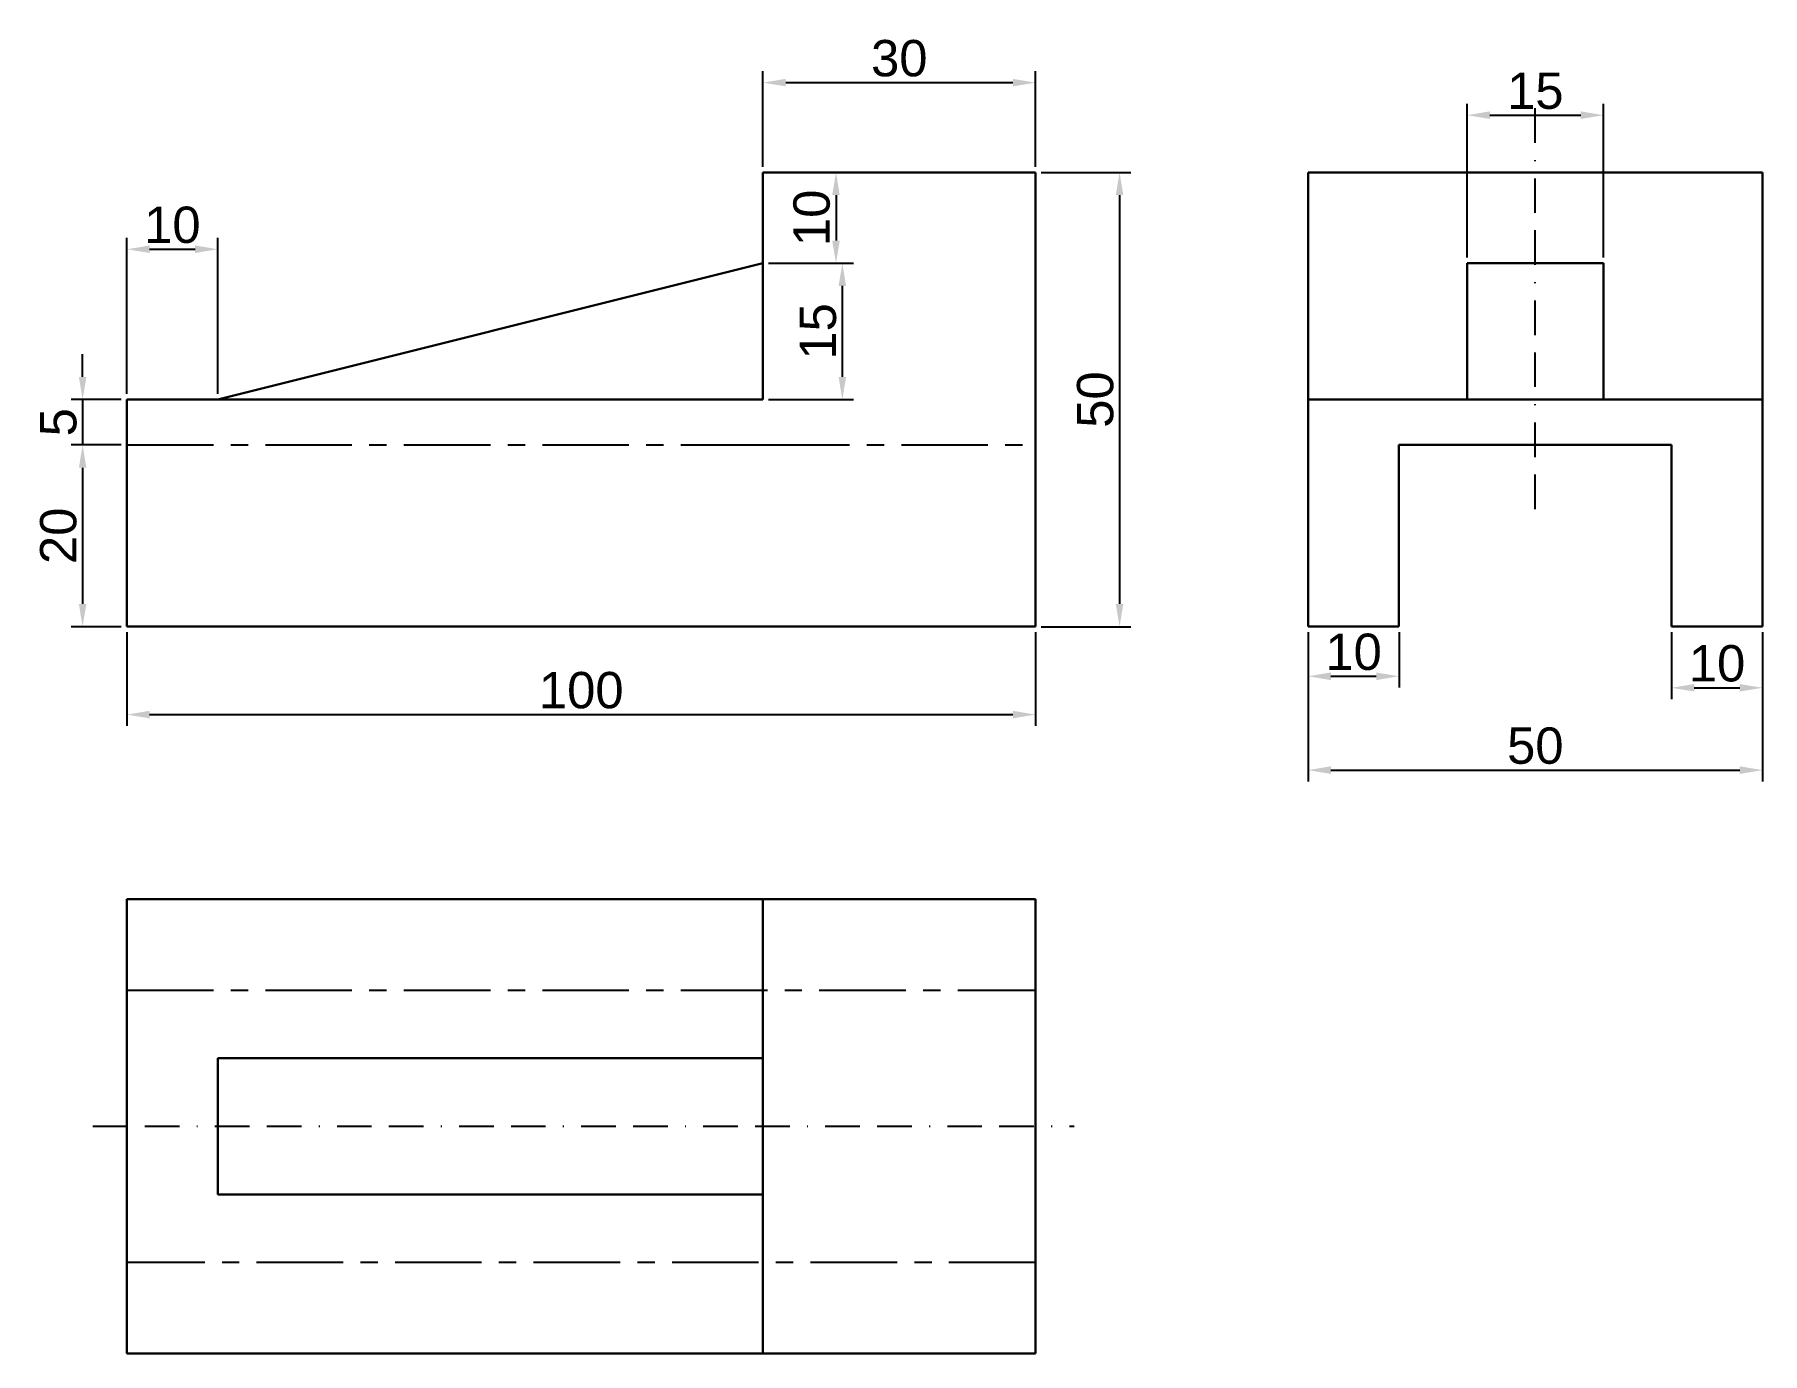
# Model space of a CAD drawing. Header units: millimetres. Extents: x 1931 to 2122, y 1852 to 1998.
import ezdxf

# ---------------------------------------------------------------- set-up
doc = ezdxf.new("R2010")
doc.units = ezdxf.units.MM
doc.header["$LTSCALE"] = 0.3
doc.linetypes.add('BORDER', pattern=[44.45, 12.7, -6.35, 12.7, -6.35, 0, -6.35])
doc.linetypes.add('CENTER', pattern=[50.8, 31.75, -6.35, 6.35, -6.35])
doc.styles.get("Standard").update_dxf_attribs({"font": 'arial.ttf'})
doc.dimstyles.new('ISO-25', dxfattribs={"dimtxt": 4, "dimasz": 2.5, "dimexe": 1.25, "dimexo": 0.625, "dimtad": 1, "dimtxsty": 'Standard', "dimcen": 2.5, "dimadec": 0, "dimazin": 0, "dimtfac": 1, "dimtmove": 0, "dimatfit": 3, "dimfxl": 1, "dimarcsym": 0})

# ---------------------------------------------------------------- blocks, each defined once
blk = doc.blocks.new('*D1')
at = {"color": 0, "lineweight": -2, "transparency": 16777216}
for p, q in [((1941.58, 1931.8), (1941.58, 1921.49)), ((2041.58, 1931.8), (2041.58, 1921.49)), ((1944.08, 1922.74), (2039.08, 1922.74))]:
    blk.add_line(p, q, dxfattribs=at)
at = {"color": 0, "transparency": 16777216}
for points in [[(1944.08, 1923.16), (1944.08, 1922.33), (1941.58, 1922.74)], [(2039.08, 1923.16), (2039.08, 1922.33), (2041.58, 1922.74)]]:
    blk.add_solid(points, dxfattribs=at)
at = {"layer": 'Defpoints', "color": 0, "transparency": 16777216}
for p in [(1941.58, 1932.42), (2041.58, 1932.42), (2041.58, 1922.74)]:
    blk.add_point(p, dxfattribs=at)
at = {"color": 0, "transparency": 16777216, "insert": (1991.58, 1925.41), "char_height": 4, "attachment_point": 5}
blk.add_mtext('100', dxfattribs=at)
blk = doc.blocks.new('*D2')
at = {"color": 0, "lineweight": -2, "transparency": 16777216}
for p, q in [((1940.95, 1952.42), (1935.45, 1952.42)), ((1936.7, 1949.92), (1936.7, 1934.92)), ((1940.95, 1932.42), (1935.45, 1932.42))]:
    blk.add_line(p, q, dxfattribs=at)
at = {"color": 0, "transparency": 16777216}
for points in [[(1936.29, 1949.92), (1937.12, 1949.92), (1936.7, 1952.42)], [(1936.29, 1934.92), (1937.12, 1934.92), (1936.7, 1932.42)]]:
    blk.add_solid(points, dxfattribs=at)
at = {"layer": 'Defpoints', "color": 0, "transparency": 16777216}
for p in [(1941.58, 1952.42), (1936.7, 1932.42), (1941.58, 1932.42)]:
    blk.add_point(p, dxfattribs=at)
at = {"color": 0, "transparency": 16777216, "insert": (1934.04, 1942.42), "char_height": 4, "attachment_point": 5, "rotation": 90}
blk.add_mtext('20', dxfattribs=at)
blk = doc.blocks.new('*D3')
at = {"color": 0, "lineweight": -2, "transparency": 16777216}
for p, q in [((1936.7, 1959.92), (1936.7, 1962.42)), ((1940.95, 1957.42), (1935.45, 1957.42)), ((1936.7, 1957.42), (1936.7, 1952.42)), ((1940.95, 1952.42), (1935.45, 1952.42)), ((1936.7, 1949.92), (1936.7, 1947.42))]:
    blk.add_line(p, q, dxfattribs=at)
at = {"color": 0, "transparency": 16777216}
for points in [[(1936.29, 1959.92), (1937.12, 1959.92), (1936.7, 1957.42)], [(1936.29, 1949.92), (1937.12, 1949.92), (1936.7, 1952.42)]]:
    blk.add_solid(points, dxfattribs=at)
at = {"layer": 'Defpoints', "color": 0, "transparency": 16777216}
for p in [(1941.58, 1957.42), (1936.7, 1952.42), (1941.58, 1952.42)]:
    blk.add_point(p, dxfattribs=at)
at = {"color": 0, "transparency": 16777216, "insert": (1934.05, 1954.92), "char_height": 4, "attachment_point": 5, "rotation": 90}
blk.add_mtext('5', dxfattribs=at)
blk = doc.blocks.new('*D4')
at = {"color": 0, "lineweight": -2, "transparency": 16777216}
for p, q in [((1941.58, 1958.05), (1941.58, 1975.21)), ((1944.08, 1973.96), (1949.08, 1973.96)), ((1951.58, 1958.05), (1951.58, 1975.21))]:
    blk.add_line(p, q, dxfattribs=at)
at = {"color": 0, "transparency": 16777216}
for points in [[(1944.08, 1974.38), (1944.08, 1973.55), (1941.58, 1973.96)], [(1949.08, 1974.38), (1949.08, 1973.55), (1951.58, 1973.96)]]:
    blk.add_solid(points, dxfattribs=at)
at = {"layer": 'Defpoints', "color": 0, "transparency": 16777216}
for p in [(1951.58, 1973.96), (1941.58, 1957.42), (1951.58, 1957.42)]:
    blk.add_point(p, dxfattribs=at)
at = {"color": 0, "transparency": 16777216, "insert": (1946.58, 1976.63), "char_height": 4, "attachment_point": 5}
blk.add_mtext('10', dxfattribs=at)
blk = doc.blocks.new('*D6')
at = {"color": 0, "lineweight": -2, "transparency": 16777216}
for p, q in [((2011.58, 1983.05), (2011.58, 1993.55)), ((2041.58, 1983.05), (2041.58, 1993.55)), ((2014.08, 1992.3), (2039.08, 1992.3))]:
    blk.add_line(p, q, dxfattribs=at)
at = {"color": 0, "transparency": 16777216}
for points in [[(2014.08, 1992.72), (2014.08, 1991.89), (2011.58, 1992.3)], [(2039.08, 1992.72), (2039.08, 1991.89), (2041.58, 1992.3)]]:
    blk.add_solid(points, dxfattribs=at)
at = {"layer": 'Defpoints', "color": 0, "transparency": 16777216}
for p in [(2041.58, 1992.3), (2011.58, 1982.42), (2041.58, 1982.42)]:
    blk.add_point(p, dxfattribs=at)
at = {"color": 0, "transparency": 16777216, "insert": (2026.58, 1994.97), "char_height": 4, "attachment_point": 5}
blk.add_mtext('30', dxfattribs=at)
blk = doc.blocks.new('*D7')
at = {"color": 0, "lineweight": -2, "transparency": 16777216}
for p, q in [((2042.2, 1982.42), (2052.07, 1982.42)), ((2050.82, 1979.92), (2050.82, 1934.92)), ((2042.2, 1932.42), (2052.07, 1932.42))]:
    blk.add_line(p, q, dxfattribs=at)
at = {"color": 0, "transparency": 16777216}
for points in [[(2050.41, 1979.92), (2051.24, 1979.92), (2050.82, 1982.42)], [(2050.41, 1934.92), (2051.24, 1934.92), (2050.82, 1932.42)]]:
    blk.add_solid(points, dxfattribs=at)
at = {"layer": 'Defpoints', "color": 0, "transparency": 16777216}
for p in [(2041.58, 1982.42), (2041.58, 1932.42), (2050.82, 1932.42)]:
    blk.add_point(p, dxfattribs=at)
at = {"color": 0, "transparency": 16777216, "insert": (2048.16, 1957.42), "char_height": 4, "attachment_point": 5, "rotation": 90}
blk.add_mtext('50', dxfattribs=at)
blk = doc.blocks.new('*D9')
at = {"color": 0, "lineweight": -2, "transparency": 16777216}
for p, q in [((2089.08, 1973.05), (2089.08, 1989.97)), ((2104.08, 1973.05), (2104.08, 1989.97)), ((2091.58, 1988.72), (2101.58, 1988.72))]:
    blk.add_line(p, q, dxfattribs=at)
at = {"color": 0, "transparency": 16777216}
for points in [[(2091.58, 1989.14), (2091.58, 1988.3), (2089.08, 1988.72)], [(2101.58, 1989.14), (2101.58, 1988.3), (2104.08, 1988.72)]]:
    blk.add_solid(points, dxfattribs=at)
at = {"layer": 'Defpoints', "color": 0, "transparency": 16777216}
for p in [(2104.08, 1988.72), (2089.08, 1972.42), (2104.08, 1972.42)]:
    blk.add_point(p, dxfattribs=at)
at = {"color": 0, "transparency": 16777216, "insert": (2096.58, 1991.39), "char_height": 4, "attachment_point": 5}
blk.add_mtext('15', dxfattribs=at)
blk = doc.blocks.new('*D10')
at = {"color": 0, "lineweight": -2, "transparency": 16777216}
for p, q in [((2071.58, 1931.8), (2071.58, 1925.71)), ((2081.58, 1931.8), (2081.58, 1925.71)), ((2074.08, 1926.96), (2079.08, 1926.96))]:
    blk.add_line(p, q, dxfattribs=at)
at = {"color": 0, "transparency": 16777216}
for points in [[(2074.08, 1927.38), (2074.08, 1926.54), (2071.58, 1926.96)], [(2079.08, 1927.38), (2079.08, 1926.54), (2081.58, 1926.96)]]:
    blk.add_solid(points, dxfattribs=at)
at = {"layer": 'Defpoints', "color": 0, "transparency": 16777216}
for p in [(2071.58, 1932.42), (2081.58, 1932.42), (2081.58, 1926.96)]:
    blk.add_point(p, dxfattribs=at)
at = {"color": 0, "transparency": 16777216, "insert": (2076.58, 1929.63), "char_height": 4, "attachment_point": 5}
blk.add_mtext('10', dxfattribs=at)
blk = doc.blocks.new('*D11')
at = {"color": 0, "lineweight": -2, "transparency": 16777216}
for p, q in [((2111.58, 1931.8), (2111.58, 1924.44)), ((2121.58, 1931.8), (2121.58, 1924.44)), ((2114.08, 1925.69), (2119.08, 1925.69))]:
    blk.add_line(p, q, dxfattribs=at)
at = {"color": 0, "transparency": 16777216}
for points in [[(2114.08, 1926.11), (2114.08, 1925.28), (2111.58, 1925.69)], [(2119.08, 1926.11), (2119.08, 1925.28), (2121.58, 1925.69)]]:
    blk.add_solid(points, dxfattribs=at)
at = {"layer": 'Defpoints', "color": 0, "transparency": 16777216}
for p in [(2111.58, 1932.42), (2121.58, 1932.42), (2121.58, 1925.69)]:
    blk.add_point(p, dxfattribs=at)
at = {"color": 0, "transparency": 16777216, "insert": (2116.58, 1928.36), "char_height": 4, "attachment_point": 5}
blk.add_mtext('10', dxfattribs=at)
blk = doc.blocks.new('*D12')
at = {"color": 0, "lineweight": -2, "transparency": 16777216}
for p, q in [((2071.58, 1931.8), (2071.58, 1915.38)), ((2121.58, 1931.8), (2121.58, 1915.38)), ((2074.08, 1916.63), (2119.08, 1916.63))]:
    blk.add_line(p, q, dxfattribs=at)
at = {"color": 0, "transparency": 16777216}
for points in [[(2074.08, 1917.05), (2074.08, 1916.21), (2071.58, 1916.63)], [(2119.08, 1917.05), (2119.08, 1916.21), (2121.58, 1916.63)]]:
    blk.add_solid(points, dxfattribs=at)
at = {"layer": 'Defpoints', "color": 0, "transparency": 16777216}
for p in [(2071.58, 1932.42), (2121.58, 1932.42), (2121.58, 1916.63)]:
    blk.add_point(p, dxfattribs=at)
at = {"color": 0, "transparency": 16777216, "insert": (2096.58, 1919.3), "char_height": 4, "attachment_point": 5}
blk.add_mtext('50', dxfattribs=at)
blk = doc.blocks.new('*D13')
at = {"color": 0, "lineweight": -2, "transparency": 16777216}
for p, q in [((2012.2, 1982.42), (2020.87, 1982.42)), ((2019.62, 1979.92), (2019.62, 1974.92)), ((2012.2, 1972.42), (2020.87, 1972.42))]:
    blk.add_line(p, q, dxfattribs=at)
at = {"color": 0, "transparency": 16777216}
for points in [[(2019.2, 1979.92), (2020.03, 1979.92), (2019.62, 1982.42)], [(2019.2, 1974.92), (2020.03, 1974.92), (2019.62, 1972.42)]]:
    blk.add_solid(points, dxfattribs=at)
at = {"layer": 'Defpoints', "color": 0, "transparency": 16777216}
for p in [(2011.58, 1982.42), (2011.58, 1972.42), (2019.62, 1972.42)]:
    blk.add_point(p, dxfattribs=at)
at = {"color": 0, "transparency": 16777216, "insert": (2016.95, 1977.42), "char_height": 4, "attachment_point": 5, "rotation": 90}
blk.add_mtext('10', dxfattribs=at)
blk = doc.blocks.new('*D14')
at = {"color": 0, "lineweight": -2, "transparency": 16777216}
for p, q in [((2012.2, 1972.42), (2021.56, 1972.42)), ((2020.31, 1969.92), (2020.31, 1959.92)), ((2012.2, 1957.42), (2021.56, 1957.42))]:
    blk.add_line(p, q, dxfattribs=at)
at = {"color": 0, "transparency": 16777216}
for points in [[(2019.9, 1969.92), (2020.73, 1969.92), (2020.31, 1972.42)], [(2019.9, 1959.92), (2020.73, 1959.92), (2020.31, 1957.42)]]:
    blk.add_solid(points, dxfattribs=at)
at = {"layer": 'Defpoints', "color": 0, "transparency": 16777216}
for p in [(2011.58, 1972.42), (2011.58, 1957.42), (2020.31, 1957.42)]:
    blk.add_point(p, dxfattribs=at)
at = {"color": 0, "transparency": 16777216, "insert": (2017.65, 1964.92), "char_height": 4, "attachment_point": 5, "rotation": 90}
blk.add_mtext('15', dxfattribs=at)

msp = doc.modelspace()

# ---------------------------------------------------------------- linework, layer by layer
at = {"linetype": 'BORDER'}
for p, q in [((2096.577, 1945.369), (2096.577, 1989.532)), ((1937.829, 1877.423), (2045.823, 1877.423))]:
    msp.add_line(p, q, dxfattribs=at)
at = {"lineweight": 30}
for p, q in [((2041.577, 1982.423), (2011.577, 1982.423)), ((2011.577, 1957.423), (2011.577, 1982.423)), ((2041.577, 1932.423), (2041.577, 1982.423)), ((2071.577, 1982.423), (2071.577, 1932.423)), ((2071.577, 1982.423), (2121.577, 1982.423)), ((2121.577, 1982.423), (2121.577, 1932.423)), ((2011.577, 1972.423), (1951.577, 1957.423)), ((2089.077, 1957.423), (2089.077, 1972.423)), ((2089.077, 1972.423), (2104.077, 1972.423)), ((2104.077, 1957.423), (2104.077, 1972.423)), ((1941.577, 1932.423), (1941.577, 1957.423)), ((1941.577, 1957.423), (2011.577, 1957.423)), ((2089.077, 1957.423), (2071.577, 1957.423)), ((2089.077, 1957.423), (2104.077, 1957.423)), ((2104.077, 1957.423), (2121.577, 1957.423)), ((2081.577, 1932.423), (2081.577, 1952.423)), ((2111.577, 1952.423), (2081.577, 1952.423)), ((2111.577, 1932.423), (2111.577, 1952.423)), ((1941.577, 1932.423), (2041.577, 1932.423)), ((2071.577, 1932.423), (2081.577, 1932.423)), ((2121.577, 1932.423), (2111.577, 1932.423)), ((1941.577, 1902.423), (2041.577, 1902.423)), ((1941.577, 1852.423), (1941.577, 1902.423)), ((2011.577, 1884.923), (2011.577, 1902.423)), ((2041.577, 1902.423), (2041.577, 1852.423)), ((1951.577, 1884.923), (2011.577, 1884.923)), ((1951.577, 1869.923), (1951.577, 1884.923)), ((2011.577, 1884.923), (2011.577, 1852.423)), ((1951.577, 1869.923), (2011.577, 1869.923)), ((2041.577, 1852.423), (1941.577, 1852.423))]:
    msp.add_line(p, q, dxfattribs=at)
msp.add_line((2089.077, 1957.423), (2104.077, 1957.423))
at = {"linetype": 'CENTER'}
for p, q in [((1941.577, 1952.423), (2011.577, 1952.423)), ((2011.577, 1952.423), (2041.577, 1952.423)), ((1941.577, 1892.423), (2041.577, 1892.423)), ((2041.577, 1862.423), (1941.577, 1862.423))]:
    msp.add_line(p, q, dxfattribs=at)

# ---------------------------------------------------------------- dimensions: what is measured, and where the dimension line sits
for base, p1, p2, picture, middle in [((2041.577, 1992.302), (2011.577, 1982.423), (2041.577, 1982.423), '*D6', (2026.577, 1994.971)), ((2104.077, 1988.719), (2089.077, 1972.423), (2104.077, 1972.423), '*D9', (2096.577, 1991.386)), ((1951.577, 1973.964), (1941.577, 1957.423), (1951.577, 1957.423), '*D4', (1946.577, 1976.631)), ((2041.577, 1922.743), (1941.577, 1932.423), (2041.577, 1932.423), '*D1', (1991.577, 1925.41)), ((2081.577, 1926.959), (2071.577, 1932.423), (2081.577, 1932.423), '*D10', (2076.577, 1929.626)), ((2121.577, 1916.63), (2071.577, 1932.423), (2121.577, 1932.423), '*D12', (2096.577, 1919.298)), ((2121.577, 1925.694), (2111.577, 1932.423), (2121.577, 1932.423), '*D11', (2116.577, 1928.361))]:
    dim = msp.add_linear_dim(base=base, p1=p1, p2=p2, dimstyle='ISO-25')
    dim.commit()
    dim.dimension.update_dxf_attribs({"geometry": picture, "text_midpoint": middle})
for base, p1, p2, picture, middle in [((2019.618, 1972.423), (2011.577, 1982.423), (2011.577, 1972.423), '*D13', (2016.95, 1977.423)), ((2050.824, 1932.423), (2041.577, 1982.423), (2041.577, 1932.423), '*D7', (2048.156, 1957.423)), ((2020.313, 1957.423), (2011.577, 1972.423), (2011.577, 1957.423), '*D14', (2017.646, 1964.923)), ((1936.705, 1952.423), (1941.577, 1957.423), (1941.577, 1952.423), '*D3', (1934.045, 1954.923)), ((1936.705, 1932.423), (1941.577, 1952.423), (1941.577, 1932.423), '*D2', (1934.037, 1942.423))]:
    dim = msp.add_linear_dim(base=base, p1=p1, p2=p2, angle=90, dimstyle='ISO-25')
    dim.commit()
    dim.dimension.update_dxf_attribs({"geometry": picture, "text_midpoint": middle})

doc.saveas('drawing.dxf')
